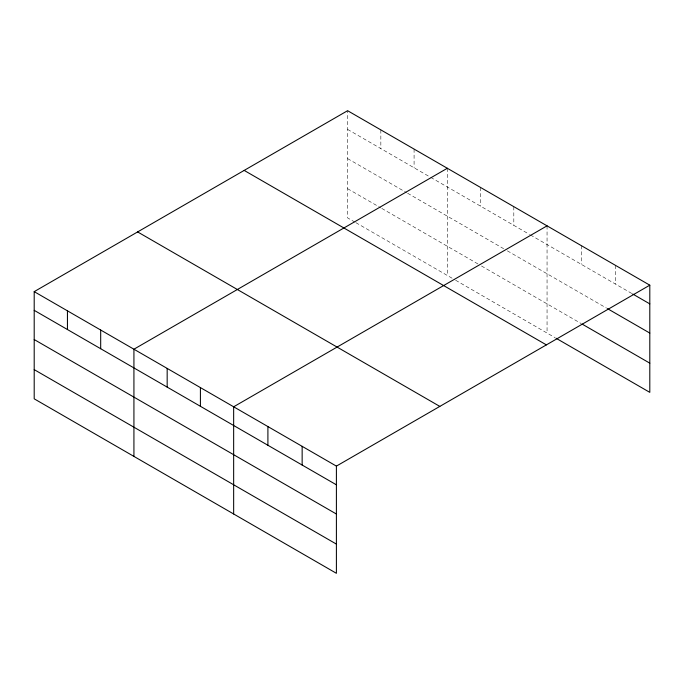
<?xml version="1.0" encoding="UTF-8"?>
<svg xmlns="http://www.w3.org/2000/svg" width="684" height="684" viewBox="0 0 684 684"><rect width="100%" height="100%" fill="white"/><g stroke="black" fill="none" stroke-linecap="round" stroke-linejoin="round"><path stroke-width="0.51" stroke-dasharray="3.42 2.56" d="M347.6 129.404L429.783 176.848M430.706 177.378L529.51 234.424M530.433 234.954L631.777 293.47M347.6 158.602L406.698 192.717M407.621 193.256L503.655 248.694M507.348 250.831L606.537 308.099M347.6 188.69L380.843 207.876M381.766 208.415L479.646 264.922M481.493 265.99L581.297 323.618M354.987 222.155L347.6 217.888L347.6 110.697M355.911 222.685L454.715 279.73M455.638 280.26L555.16 337.725M615.549 265.401L615.549 284.099M581.297 245.624L581.297 264.332M547.055 225.848L547.055 333.04M513.812 206.662L513.812 225.361M480.57 187.467L480.57 206.166M447.327 168.273L447.327 275.464M414.085 149.086L414.085 167.785M380.843 129.892L380.843 148.59"/><path stroke-width="1.03" d="M34.2 291.641L336.4 466.112L336.4 573.303L34.2 398.823L34.2 291.641L347.6 110.697L649.8 285.177L649.8 392.359L556.066 338.247M447.327 168.273L133.927 349.216L133.927 456.399M547.055 225.848L233.654 406.792L233.654 513.983M336.4 466.112L649.8 285.177M632.674 293.992L649.8 303.876M607.435 308.621L649.8 333.074M582.204 324.131L649.8 363.161M244.179 170.41L546.379 344.881M137.621 231.927L439.821 406.399M34.2 310.339L336.4 484.811M34.2 339.538L336.4 514.017M34.2 369.625L336.4 544.096M302.148 446.336L302.148 465.043M267.906 426.568L267.906 445.267M200.412 387.597L200.412 406.305M167.17 368.411L167.17 387.11M100.685 330.021L100.685 348.72M67.442 310.827L67.442 329.534"/></g></svg>
